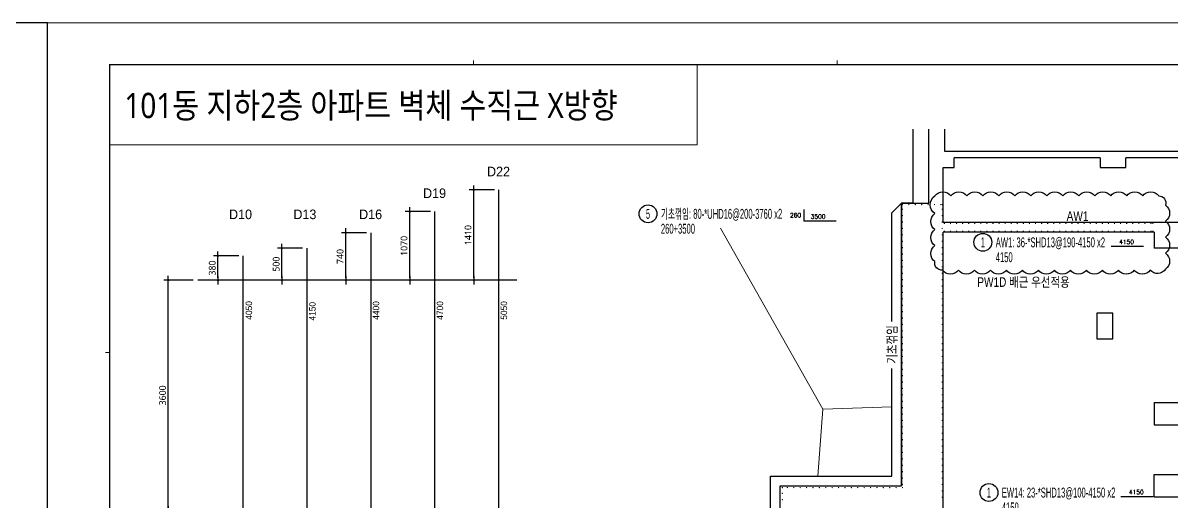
# Model space of a CAD drawing. Header units: millimetres. Extents: x 317501 to 2277231, y -321722 to 1186893.
# Drawn here: x 417655 to 453560, y -223180 to -208244 of the extents above; entities that cross this region are included whole.
import ezdxf
from ezdxf.enums import TextEntityAlignment as Align

# ---------------------------------------------------------------- set-up
doc = ezdxf.new("R2010")
doc.units = ezdxf.units.MM
doc.header["$LTSCALE"] = 57
doc.layers.get('Defpoints').update_dxf_attribs({"color": 145})
for name, color, linetype in [('00-DM', 7, 'Continuous'), ('COMM', 2, 'Continuous'), ('DIM', 7, 'Continuous'), ('LEADER', 7, 'Continuous'), ('NAME-W', 4, 'Continuous'), ('RP_TAG', 7, 'Continuous'), ('W1', 11, 'Continuous'), ('XREBAR', 1, 'Continuous'), ('XS-기초$0$기초연단', 3, 'Continuous'), ('XTAG', 7, 'Continuous')]:
    doc.layers.add(name, color=color, linetype=linetype)
doc.layers.add('FORM_고양장항A-1BL-S-성능$0$DEFPOINT', color=144, linetype='Continuous', plot=False)
doc.layers.add('XTITLE', color=22, linetype='Continuous', lineweight=0)
doc.layers.add('벽부호', color=3, linetype='Continuous', lineweight=0)
doc.styles.add('APT-지하층평면$0$돋움', font='Dotum.ttf', dxfattribs={"width": 0.9, "bigfont": 'whgtxt.shx'})
doc.styles.add('RPWK1', font='arial.ttf', dxfattribs={"bigfont": 'whgtxt.shx'})
doc.styles.add('RPWK2', font='romans.shx', dxfattribs={"bigfont": 'whgtxt.shx'})
doc.styles.add('돋움', font='malgun.ttf')
doc.styles.add('돋음', font='Dotum.ttf')
doc.dimstyles.new('대치수-400', dxfattribs={"dimscale": 400, "dimtxt": 3, "dimasz": 1, "dimexe": 2, "dimexo": 2, "dimgap": 1, "dimtad": 1, "dimdec": 0, "dimdsep": 46, "dimtxsty": 'APT-지하층평면$0$돋움', "dimblk": 'APT-지하층평면$0$DOT', "dimcen": 0, "dimdle": 2, "dimclrd": 256, "dimclre": 256, "dimclrt": 3, "dimadec": 0, "dimazin": 2, "dimtfac": 1, "dimtdec": 0, "dimtix": 1, "dimtmove": 2, "dimatfit": 3, "dimldrblk": 'APT-지하층평면$0$DOT', "dimfxl": 0, "dimtvp": 1, "dimtolj": 1, "dimtzin": 0, "dimlwd": -1, "dimlwe": -1, "dimarcsym": 0})

# ---------------------------------------------------------------- blocks, each defined once
blk = doc.blocks.new('FORM_고양장항A-1BL-S-성능')
at = {"layer": 'FORM_고양장항A-1BL-S-성능$0$DEFPOINT'}
blk.add_lwpolyline([(0, 594), (0, 0), (841, 0), (841, 594), (0, 594)], dxfattribs=at)
blk = doc.blocks.new('dhs_sheet2e')
at = {"color": 7}
for p, q in [((20500.6, 57331.7), (20500.6, 57531.5)), ((38004.8, 57331.7), (38004.8, 57531.5)), ((2996.4, 43498.2), (2796.7, 43498.2))]:
    blk.add_line(p, q, dxfattribs=at)
blk.add_lwpolyline([(84000, 0), (84000, 59329.4), (0, 59329.4), (0, 0)], close=True, dxfattribs=at)
at = {"color": 30, "const_width": 64.9}
blk.add_lwpolyline([(81003.6, 57331.7), (2996.4, 57331.7), (2996.4, 1997.6), (81003.6, 1997.6)], close=True, dxfattribs=at)
blk = doc.blocks.new('ASGARAE')
at = {"color": 255, "xscale": 0.75, "yscale": 0.75, "zscale": 0.75}
blk.add_blockref('dhs_sheet2e', (0, -44497), dxfattribs=at)
blk = doc.blocks.new('XDFHSDHSTHS')
at = {"layer": 'DIM', "color": 5}
for p, q in [((-5260, 9575), (-5260, 11892)), ((-4760, 11195), (-4760, 11892)), ((4215, 11195), (-4760, 11195)), ((100, 10995), (-4460, 10995)), ((-4460, 10695), (-4460, 10995)), ((100, 10995), (100, 10695)), ((4215, 10995), (900, 10995)), ((900, 10695), (900, 10995)), ((-4810, 8975), (-4810, 10695)), ((-4810, 10695), (-4460, 10695)), ((100, 10695), (900, 10695)), ((-6110, 9575), (-5260, 9575)), ((-6110, 750), (-6110, 9575)), ((4215, 8975), (-4810, 8975)), ((1790, 8675), (-4810, 8675)), ((-4810, -150), (-4810, 8675)), ((1790, 8675), (1790, 8175)), ((3650, 8175), (1790, 8175)), ((500, 6145), (0, 6145)), ((0, 6145), (0, 5345)), ((500, 5345), (500, 6145)), ((0, 5345), (500, 5345)), ((1790, 3350), (1790, 2650)), ((1790, 3350), (3650, 3350)), ((1790, 2650), (2950, 2650)), ((1790, 400), (1790, 1100)), ((1790, 1100), (2950, 1100)), ((-9910, 750), (-6110, 750)), ((-9910, -8410), (-9910, 750)), ((1790, 400), (3650, 400))]:
    blk.add_line(p, q, dxfattribs=at)
at = {"layer": 'XS-기초$0$기초연단'}
for p, q in [((-5760, 11892), (-5760, 9575)), ((-5760, 9575), (-6110, 9575)), ((-6110, 9575), (-6110, 750))]:
    blk.add_line(p, q, dxfattribs=at)
blk = doc.blocks.new('APT-지하층평면$0$DOT')
at = {"color": 0}
blk.add_line((-2, 0), (2, 0), dxfattribs=at)
at = {"color": 0, "linetype": 'ByBlock', "const_width": 0.5}
blk.add_lwpolyline([(-0.25, 0, 1), (0.25, 0, 1)], format="xyb", close=True, dxfattribs=at)
blk = doc.blocks.new('*D265')
at = {"layer": '00-DM', "transparency": 16777216}
for p, q in [((-819, 1900), (-1213, 1900)), ((-1143, 1195), (-1143, 1865)), ((-819, 1160), (-1213, 1160))]:
    blk.add_line(p, q, dxfattribs=at)
at = {"layer": 'Defpoints', "color": 0, "transparency": 16777216}
for p in [(-1143, 1900), (-749, 1900), (-749, 1160)]:
    blk.add_point(p, dxfattribs=at)
at = {"layer": '00-DM', "transparency": 16777216, "xscale": 35, "yscale": 35, "zscale": 35}
for p, rotation in [((-1143, 1900), 90), ((-1143, 1160), 270)]:
    blk.add_blockref('APT-지하층평면$0$DOT', p, dxfattribs=dict(at, rotation=rotation))
at = {"layer": '00-DM', "color": 3, "transparency": 16777216, "insert": (-1232, 1530), "char_height": 105, "attachment_point": 5, "rotation": 90, "style": '돋움'}
blk.add_mtext('\\A1;740', dxfattribs=at)
blk = doc.blocks.new('*D266')
at = {"layer": '00-DM', "transparency": 16777216}
for p, q in [((-1819, 1660), (-2213, 1660)), ((-2143, 1195), (-2143, 1625)), ((-1819, 1160), (-2213, 1160))]:
    blk.add_line(p, q, dxfattribs=at)
at = {"layer": 'Defpoints', "color": 0, "transparency": 16777216}
for p in [(-2143, 1660), (-1749, 1660), (-1749, 1160)]:
    blk.add_point(p, dxfattribs=at)
at = {"layer": '00-DM', "transparency": 16777216, "xscale": 35, "yscale": 35, "zscale": 35}
for p, rotation in [((-2143, 1660), 90), ((-2143, 1160), 270)]:
    blk.add_blockref('APT-지하층평면$0$DOT', p, dxfattribs=dict(at, rotation=rotation))
at = {"layer": '00-DM', "color": 3, "transparency": 16777216, "insert": (-2232, 1410), "char_height": 105, "attachment_point": 5, "rotation": 90, "style": '돋움'}
blk.add_mtext('\\A1;500', dxfattribs=at)
blk = doc.blocks.new('*D267')
at = {"layer": '00-DM', "transparency": 16777216}
for p, q in [((-2819, 1540), (-3213, 1540)), ((-3143, 1195), (-3143, 1505)), ((-2819, 1160), (-3213, 1160))]:
    blk.add_line(p, q, dxfattribs=at)
at = {"layer": 'Defpoints', "color": 0, "transparency": 16777216}
for p in [(-3143, 1540), (-2749, 1540), (-2749, 1160)]:
    blk.add_point(p, dxfattribs=at)
at = {"layer": '00-DM', "transparency": 16777216, "xscale": 35, "yscale": 35, "zscale": 35}
for p, rotation in [((-3143, 1540), 90), ((-3143, 1160), 270)]:
    blk.add_blockref('APT-지하층평면$0$DOT', p, dxfattribs=dict(at, rotation=rotation))
at = {"layer": '00-DM', "color": 3, "transparency": 16777216, "insert": (-3232, 1350), "char_height": 105, "attachment_point": 5, "rotation": 90, "style": '돋움'}
blk.add_mtext('\\A1;380', dxfattribs=at)
blk = doc.blocks.new('*D268')
at = {"layer": '00-DM', "transparency": 16777216}
for p, q in [((-3530, 1160), (-3989, 1160)), ((-3919, -2405), (-3919, 1125)), ((-3530, -2440), (-3989, -2440))]:
    blk.add_line(p, q, dxfattribs=at)
at = {"layer": 'Defpoints', "color": 0, "transparency": 16777216}
for p in [(-3919, 1160), (-3460, 1160), (-3460, -2440)]:
    blk.add_point(p, dxfattribs=at)
at = {"layer": '00-DM', "transparency": 16777216, "xscale": 35, "yscale": 35, "zscale": 35}
for p, rotation in [((-3919, 1160), 90), ((-3919, -2440), 270)]:
    blk.add_blockref('APT-지하층평면$0$DOT', p, dxfattribs=dict(at, rotation=rotation))
at = {"layer": '00-DM', "color": 3, "transparency": 16777216, "insert": (-4008, -640), "char_height": 105, "attachment_point": 5, "rotation": 90, "style": '돋움'}
blk.add_mtext('\\A1;3600', dxfattribs=at)
blk = doc.blocks.new('*D270')
at = {"layer": '00-DM', "transparency": 16777216}
for p, q in [((1181, 2570), (787, 2570)), ((857, 1195), (857, 2535)), ((1181, 1160), (787, 1160))]:
    blk.add_line(p, q, dxfattribs=at)
at = {"layer": 'Defpoints', "color": 0, "transparency": 16777216}
for p in [(857, 2570), (1251, 2570), (1251, 1160)]:
    blk.add_point(p, dxfattribs=at)
at = {"layer": '00-DM', "transparency": 16777216, "xscale": 35, "yscale": 35, "zscale": 35}
for p, rotation in [((857, 2570), 90), ((857, 1160), 270)]:
    blk.add_blockref('APT-지하층평면$0$DOT', p, dxfattribs=dict(at, rotation=rotation))
at = {"layer": '00-DM', "color": 3, "transparency": 16777216, "insert": (768, 1865), "char_height": 105, "attachment_point": 5, "rotation": 90, "style": '돋움'}
blk.add_mtext('\\A1;1410', dxfattribs=at)
blk = doc.blocks.new('*D269')
at = {"layer": '00-DM', "transparency": 16777216}
for p, q in [((181, 2230), (-213, 2230)), ((-143, 1195), (-143, 2195)), ((181, 1160), (-213, 1160))]:
    blk.add_line(p, q, dxfattribs=at)
at = {"layer": 'Defpoints', "color": 0, "transparency": 16777216}
for p in [(-143, 2230), (251, 2230), (251, 1160)]:
    blk.add_point(p, dxfattribs=at)
at = {"layer": '00-DM', "transparency": 16777216, "xscale": 35, "yscale": 35, "zscale": 35}
for p, rotation in [((-143, 2230), 90), ((-143, 1160), 270)]:
    blk.add_blockref('APT-지하층평면$0$DOT', p, dxfattribs=dict(at, rotation=rotation))
at = {"layer": '00-DM', "color": 3, "transparency": 16777216, "insert": (-232, 1695), "char_height": 105, "attachment_point": 5, "rotation": 90, "style": '돋움'}
blk.add_mtext('\\A1;1070', dxfattribs=at)
blk = doc.blocks.new('*U1520', base_point=(447587.4742, -222915.0963))
at = {"layer": 'RP_TAG', "color": 0, "linetype": 'Continuous', "ltscale": 100}
blk.add_circle((447865.4742, -222915.0963), 279, dxfattribs=at)
at = {"layer": 'RP_TAG', "color": 0, "linetype": 'Continuous', "ltscale": 100, "style": 'RPWK1', "width": 0.5}
blk.add_text('1', height=310, dxfattribs=at).set_placement((447865.4742, -222915.0963), align=Align.MIDDLE_CENTER)
at = {"layer": 'RP_TAG', "color": 0, "linetype": 'Continuous', "ltscale": 100, "style": 'RPWK1', "width": 0.55}
for s, p in [('EW14: 23-*SHD13@100-4150 x2', (448268.4742, -222915.0963)), ('4150', (448268.4742, -223380.0963))]:
    blk.add_text(s, height=310, dxfattribs=at).set_placement(p, align=Align.MIDDLE_LEFT)
blk = doc.blocks.new('*U1522', base_point=(447397.1262, -215096.2945))
at = {"layer": 'RP_TAG', "color": 0, "linetype": 'Continuous', "ltscale": 100}
blk.add_circle((447675.1262, -215096.2945), 279, dxfattribs=at)
at = {"layer": 'RP_TAG', "color": 0, "linetype": 'Continuous', "ltscale": 100, "style": 'RPWK1', "width": 0.5}
blk.add_text('1', height=310, dxfattribs=at).set_placement((447675.1262, -215096.2945), align=Align.MIDDLE_CENTER)
at = {"layer": 'RP_TAG', "color": 0, "linetype": 'Continuous', "ltscale": 100, "style": 'RPWK1', "width": 0.55}
for s, p in [('AW1: 36-*SHD13@190-4150 x2', (448078.1262, -215096.2945)), ('4150', (448078.1262, -215561.2945))]:
    blk.add_text(s, height=310, dxfattribs=at).set_placement(p, align=Align.MIDDLE_LEFT)
blk = doc.blocks.new('*U1566', base_point=(436925.5449, -214207.2983))
at = {"layer": 'RP_TAG', "color": 0, "linetype": 'Continuous', "ltscale": 100}
blk.add_circle((437203.5449, -214207.2983), 279, dxfattribs=at)
at = {"layer": 'RP_TAG', "color": 0, "linetype": 'Continuous', "ltscale": 100, "style": 'RPWK1', "width": 0.5}
blk.add_text('5', height=310, dxfattribs=at).set_placement((437203.5449, -214207.2983), align=Align.MIDDLE_CENTER)
at = {"layer": 'RP_TAG', "color": 0, "linetype": 'Continuous', "ltscale": 100, "style": 'RPWK1', "width": 0.55}
for s, p in [('기초꺾임: 80-*UHD16@200-3760 x2', (437606.5449, -214207.2983)), ('260+3500', (437606.5449, -214672.2983))]:
    blk.add_text(s, height=310, dxfattribs=at).set_placement(p, align=Align.MIDDLE_LEFT)
blk = doc.blocks.new('adabtbst')
at = {"layer": 'COMM', "color": 6}
for points in [[(1250.6, -2440), (1250.6, 2570)], [(250.6, -2440), (250.6, 2230)], [(-749.4, -2440), (-749.4, 1900)], [(-1749.4, -2440), (-1749.4, 1660)], [(-2749.4, -2440), (-2749.4, 1540)]]:
    blk.add_lwpolyline(points, dxfattribs=at)
at = {"layer": 'W1', "color": 5}
for p, q in [((1532.4, 1160), (-3460.2, 1160)), ((1532.4, -2440), (-3460.2, -2440))]:
    blk.add_line(p, q, dxfattribs=at)
at = {"layer": 'NAME-W', "style": '돋음'}
for s, p in [('D22', (1244.2, 2858)), ('D19', (244.2, 2518)), ('D10', (-2790.1, 2188)), ('D13', (-1783.9, 2188)), ('D16', (-755.8, 2188))]:
    blk.add_text(s, height=150, dxfattribs=at).set_placement(p, align=Align.MIDDLE)
for s, p in [('4050', (-2659, 687.7)), ('4150', (-1666.8, 673.8)), ('4400', (-671.4, 686.9)), ('4700', (328.6, 686.9)), ('5050', (1328.6, 686.9))]:
    blk.add_text(s, height=100, rotation=90, dxfattribs=at).set_placement(p, align=Align.MIDDLE)
at = {"layer": '00-DM'}
for base, p1, p2, picture, middle in [((857.5, 2570), (1250.6, 1160), (1250.6, 2570), '*D270', (767.9, 1865)), ((-142.5, 2230), (250.6, 1160), (250.6, 2230), '*D269', (-232.1, 1695)), ((-1142.5, 1900), (-749.4, 1160), (-749.4, 1900), '*D265', (-1231.8, 1530)), ((-2142.5, 1660), (-1749.4, 1160), (-1749.4, 1660), '*D266', (-2231.8, 1410)), ((-3142.5, 1540), (-2749.4, 1160), (-2749.4, 1540), '*D267', (-3231.8, 1350)), ((-3919, 1160), (-3460.2, -2440), (-3460.2, 1160), '*D268', (-4008.2, -640))]:
    dim = blk.add_linear_dim(base=base, p1=p1, p2=p2, angle=90, dimstyle='대치수-400', override={"dimscale": 35, "dimtxsty": '돋움', "dimtmove": 0}, dxfattribs=at)
    dim.commit()
    dim.dimension.update_dxf_attribs({"geometry": picture, "text_midpoint": middle})

msp = doc.modelspace()

# ---------------------------------------------------------------- linework, layer by layer
at = {"layer": 'LEADER'}
for p, q in [((444832.4, -222402.5), (444832.4, -219034.8)), ((441032.4, -223702.5), (441032.4, -222402.5)), ((441032.4, -222402.5), (444832.4, -222402.5))]:
    msp.add_line(p, q, dxfattribs=at)
msp.add_lwpolyline([(444832.4, -217565.9), (444832.4, -214177.5), (445132.4, -213877.5)], dxfattribs=at)
at = {"layer": 'RP_TAG', "color": 250, "linetype": 'Continuous', "ltscale": 100}
for p, q in [((442266, -214207.3), (442266.1, -214207.3)), ((451832.5, -215096.3), (451832.5, -215096.3)), ((452136.2, -222915.1), (452136.2, -222915.1))]:
    msp.add_line(p, q, dxfattribs=at)
at = {"layer": 'RP_TAG', "color": 1, "linetype": 'Continuous', "ltscale": 100}
for points in [[(442078.7, -214069.9), (442078.7, -214427.7), (443088.8, -214427.7)], [(451686.8, -215218.9), (452697.1, -215218.9)], [(451990.5, -223037.7), (453000.7, -223037.7)]]:
    msp.add_lwpolyline(points, dxfattribs=at)
at = {"layer": 'XREBAR', "color": 11, "linetype": 'Continuous', "ltscale": 2.33129e-317, "const_width": 20}
for points in [[(446462.4, -214507.5, -1), (446482.4, -214507.5, -1), (446462.4, -214507.5)], [(446652.4, -214507.5, -1), (446672.4, -214507.5, -1), (446652.4, -214507.5)], [(446842.4, -214507.5, -1), (446862.4, -214507.5, -1), (446842.4, -214507.5)], [(447032.4, -214507.5, -1), (447052.4, -214507.5, -1), (447032.4, -214507.5)], [(447222.4, -214507.5, -1), (447242.4, -214507.5, -1), (447222.4, -214507.5)], [(447412.4, -214507.5, -1), (447432.4, -214507.5, -1), (447412.4, -214507.5)], [(447602.4, -214507.5, -1), (447622.4, -214507.5, -1), (447602.4, -214507.5)], [(447792.4, -214507.5, -1), (447812.4, -214507.5, -1), (447792.4, -214507.5)], [(447982.4, -214507.5, -1), (448002.4, -214507.5, -1), (447982.4, -214507.5)], [(448172.4, -214507.5, -1), (448192.4, -214507.5, -1), (448172.4, -214507.5)], [(448362.4, -214507.5, -1), (448382.4, -214507.5, -1), (448362.4, -214507.5)], [(448552.4, -214507.5, -1), (448572.4, -214507.5, -1), (448552.4, -214507.5)], [(448742.4, -214507.5, -1), (448762.4, -214507.5, -1), (448742.4, -214507.5)], [(448932.4, -214507.5, -1), (448952.4, -214507.5, -1), (448932.4, -214507.5)], [(449122.4, -214507.5, -1), (449142.4, -214507.5, -1), (449122.4, -214507.5)], [(449312.4, -214507.5, -1), (449332.4, -214507.5, -1), (449312.4, -214507.5)], [(449502.4, -214507.5, -1), (449522.4, -214507.5, -1), (449502.4, -214507.5)], [(449692.4, -214507.5, -1), (449712.4, -214507.5, -1), (449692.4, -214507.5)], [(449882.4, -214507.5, -1), (449902.4, -214507.5, -1), (449882.4, -214507.5)], [(450072.4, -214507.5, -1), (450092.4, -214507.5, -1), (450072.4, -214507.5)], [(450262.4, -214507.5, -1), (450282.4, -214507.5, -1), (450262.4, -214507.5)], [(450452.4, -214507.5, -1), (450472.4, -214507.5, -1), (450452.4, -214507.5)], [(450642.4, -214507.5, -1), (450662.4, -214507.5, -1), (450642.4, -214507.5)], [(450832.4, -214507.5, -1), (450852.4, -214507.5, -1), (450832.4, -214507.5)], [(451022.4, -214507.5, -1), (451042.4, -214507.5, -1), (451022.4, -214507.5)], [(451212.4, -214507.5, -1), (451232.4, -214507.5, -1), (451212.4, -214507.5)], [(451402.4, -214507.5, -1), (451422.4, -214507.5, -1), (451402.4, -214507.5)], [(451592.4, -214507.5, -1), (451612.4, -214507.5, -1), (451592.4, -214507.5)], [(451782.4, -214507.5, -1), (451802.4, -214507.5, -1), (451782.4, -214507.5)], [(451972.4, -214507.5, -1), (451992.4, -214507.5, -1), (451972.4, -214507.5)], [(452162.4, -214507.5, -1), (452182.4, -214507.5, -1), (452162.4, -214507.5)], [(452352.4, -214507.5, -1), (452372.4, -214507.5, -1), (452352.4, -214507.5)], [(452542.4, -214507.5, -1), (452562.4, -214507.5, -1), (452542.4, -214507.5)], [(452732.4, -214507.5, -1), (452752.4, -214507.5, -1), (452732.4, -214507.5)], [(452922.4, -214507.5, -1), (452942.4, -214507.5, -1), (452922.4, -214507.5)], [(452982.4, -214507.5, -1), (453002.4, -214507.5, -1), (452982.4, -214507.5)], [(446462.4, -214747.5, -1), (446482.4, -214747.5, -1), (446462.4, -214747.5)], [(446652.4, -214747.5, -1), (446672.4, -214747.5, -1), (446652.4, -214747.5)], [(446842.4, -214747.5, -1), (446862.4, -214747.5, -1), (446842.4, -214747.5)], [(447032.4, -214747.5, -1), (447052.4, -214747.5, -1), (447032.4, -214747.5)], [(447222.4, -214747.5, -1), (447242.4, -214747.5, -1), (447222.4, -214747.5)], [(447412.4, -214747.5, -1), (447432.4, -214747.5, -1), (447412.4, -214747.5)], [(447602.4, -214747.5, -1), (447622.4, -214747.5, -1), (447602.4, -214747.5)], [(447792.4, -214747.5, -1), (447812.4, -214747.5, -1), (447792.4, -214747.5)], [(447982.4, -214747.5, -1), (448002.4, -214747.5, -1), (447982.4, -214747.5)], [(448172.4, -214747.5, -1), (448192.4, -214747.5, -1), (448172.4, -214747.5)], [(448362.4, -214747.5, -1), (448382.4, -214747.5, -1), (448362.4, -214747.5)], [(448552.4, -214747.5, -1), (448572.4, -214747.5, -1), (448552.4, -214747.5)], [(448742.4, -214747.5, -1), (448762.4, -214747.5, -1), (448742.4, -214747.5)], [(448932.4, -214747.5, -1), (448952.4, -214747.5, -1), (448932.4, -214747.5)], [(449122.4, -214747.5, -1), (449142.4, -214747.5, -1), (449122.4, -214747.5)], [(449312.4, -214747.5, -1), (449332.4, -214747.5, -1), (449312.4, -214747.5)], [(449502.4, -214747.5, -1), (449522.4, -214747.5, -1), (449502.4, -214747.5)], [(449692.4, -214747.5, -1), (449712.4, -214747.5, -1), (449692.4, -214747.5)], [(449882.4, -214747.5, -1), (449902.4, -214747.5, -1), (449882.4, -214747.5)], [(450072.4, -214747.5, -1), (450092.4, -214747.5, -1), (450072.4, -214747.5)], [(450262.4, -214747.5, -1), (450282.4, -214747.5, -1), (450262.4, -214747.5)], [(450452.4, -214747.5, -1), (450472.4, -214747.5, -1), (450452.4, -214747.5)], [(450642.4, -214747.5, -1), (450662.4, -214747.5, -1), (450642.4, -214747.5)], [(450832.4, -214747.5, -1), (450852.4, -214747.5, -1), (450832.4, -214747.5)], [(451022.4, -214747.5, -1), (451042.4, -214747.5, -1), (451022.4, -214747.5)], [(451212.4, -214747.5, -1), (451232.4, -214747.5, -1), (451212.4, -214747.5)], [(451402.4, -214747.5, -1), (451422.4, -214747.5, -1), (451402.4, -214747.5)], [(451592.4, -214747.5, -1), (451612.4, -214747.5, -1), (451592.4, -214747.5)], [(451782.4, -214747.5, -1), (451802.4, -214747.5, -1), (451782.4, -214747.5)], [(451972.4, -214747.5, -1), (451992.4, -214747.5, -1), (451972.4, -214747.5)], [(452162.4, -214747.5, -1), (452182.4, -214747.5, -1), (452162.4, -214747.5)], [(452352.4, -214747.5, -1), (452372.4, -214747.5, -1), (452352.4, -214747.5)], [(452542.4, -214747.5, -1), (452562.4, -214747.5, -1), (452542.4, -214747.5)], [(452732.4, -214747.5, -1), (452752.4, -214747.5, -1), (452732.4, -214747.5)], [(452922.4, -214747.5, -1), (452942.4, -214747.5, -1), (452922.4, -214747.5)], [(452982.4, -214747.5, -1), (453002.4, -214747.5, -1), (452982.4, -214747.5)]]:
    msp.add_lwpolyline(points, format="xyb", dxfattribs=at)
at = {"layer": 'XTAG', "color": 6}
msp.add_lwpolyline([(446175.2, -213647.3, -0.5205671), (446675.2, -213647.3, -0.5205671), (447175.2, -213647.3, -0.5205671), (447675.2, -213647.3, -0.5205671), (448175.2, -213647.3, -0.5205671), (448675.2, -213647.3, -0.5205671), (449175.2, -213647.3, -0.5205671), (449675.2, -213647.3, -0.5205671), (450175.2, -213647.3, -0.5205671), (450675.2, -213647.3, -0.5205671), (451175.2, -213647.3, -0.5205671), (451675.2, -213647.3, -0.5205671), (452175.2, -213647.3, -0.5205671), (452675.2, -213647.3, -0.5205671), (453175.2, -213647.3, -0.5205671), (453386.3, -213936.2, -0.5205671), (453386.3, -214436.2, -0.5205671), (453386.3, -214936.2, -0.5205671), (453386.3, -215436.2, -0.5205671), (453386.3, -215936.2, -0.5205671), (452912.2, -215962.2, -0.5205671), (452412.2, -215962.2, -0.5205671), (451912.2, -215962.2, -0.5205671), (451412.2, -215962.2, -0.5205671), (450912.2, -215962.2, -0.5205671), (450412.2, -215962.2, -0.5205671), (449912.2, -215962.2, -0.5205671), (449412.2, -215962.2, -0.5205671), (448912.2, -215962.2, -0.5205671), (448412.2, -215962.2, -0.5205671), (447912.2, -215962.2, -0.5205671), (447412.2, -215962.2, -0.5205671), (446912.2, -215962.2, -0.5205671), (446412.2, -215962.2, -0.5205671), (446175.2, -215699.3, -0.5205671), (446175.2, -215199.3, -0.5205671), (446175.2, -214699.3, -0.5205671), (446175.2, -214199.3, -0.5205671)], format="xyb", close=True, dxfattribs=at)
at = {"layer": 'XTITLE', "color": 3, "ltscale": 2}
msp.add_lwpolyline([(420368.6, -209542.5), (438742.1, -209542.5), (438742.1, -212053.8), (420368.6, -212053.8)], close=True, dxfattribs=at)
at = {"layer": '벽부호', "const_width": 20}
for points in [[(445152.4, -213917.5, -1), (445172.4, -213917.5, -1), (445152.4, -213917.5)], [(445352.4, -213917.5, -1), (445372.4, -213917.5, -1), (445352.4, -213917.5)], [(445552.4, -213917.5, -1), (445572.4, -213917.5, -1), (445552.4, -213917.5)], [(445752.4, -213917.5, -1), (445772.4, -213917.5, -1), (445752.4, -213917.5)], [(445952.4, -213917.5, -1), (445972.4, -213917.5, -1), (445952.4, -213917.5)], [(446152.4, -213917.5, -1), (446172.4, -213917.5, -1), (446152.4, -213917.5)], [(446352.4, -213917.5, -1), (446372.4, -213917.5, -1), (446352.4, -213917.5)], [(446392.4, -213917.5, -1), (446412.4, -213917.5, -1), (446392.4, -213917.5)], [(445152.4, -214062.5, -1), (445172.4, -214062.5, -1), (445152.4, -214062.5)], [(445152.4, -214262.5, -1), (445172.4, -214262.5, -1), (445152.4, -214262.5)], [(446392.4, -214062.5, -1), (446412.4, -214062.5, -1), (446392.4, -214062.5)], [(446392.4, -214262.5, -1), (446412.4, -214262.5, -1), (446392.4, -214262.5)], [(445152.4, -214462.5, -1), (445172.4, -214462.5, -1), (445152.4, -214462.5)], [(445152.4, -214662.5, -1), (445172.4, -214662.5, -1), (445152.4, -214662.5)], [(446392.4, -214462.5, -1), (446412.4, -214462.5, -1), (446392.4, -214462.5)], [(446392.4, -214662.5, -1), (446412.4, -214662.5, -1), (446392.4, -214662.5)], [(445152.4, -214862.5, -1), (445172.4, -214862.5, -1), (445152.4, -214862.5)], [(445152.4, -215062.5, -1), (445172.4, -215062.5, -1), (445152.4, -215062.5)], [(446392.4, -214862.5, -1), (446412.4, -214862.5, -1), (446392.4, -214862.5)], [(446392.4, -215062.5, -1), (446412.4, -215062.5, -1), (446392.4, -215062.5)], [(445152.4, -215262.5, -1), (445172.4, -215262.5, -1), (445152.4, -215262.5)], [(446392.4, -215262.5, -1), (446412.4, -215262.5, -1), (446392.4, -215262.5)], [(445152.4, -215462.5, -1), (445172.4, -215462.5, -1), (445152.4, -215462.5)], [(445152.4, -215662.5, -1), (445172.4, -215662.5, -1), (445152.4, -215662.5)], [(446392.4, -215462.5, -1), (446412.4, -215462.5, -1), (446392.4, -215462.5)], [(446392.4, -215662.5, -1), (446412.4, -215662.5, -1), (446392.4, -215662.5)], [(445152.4, -215862.5, -1), (445172.4, -215862.5, -1), (445152.4, -215862.5)], [(445152.4, -216062.5, -1), (445172.4, -216062.5, -1), (445152.4, -216062.5)], [(446392.4, -215862.5, -1), (446412.4, -215862.5, -1), (446392.4, -215862.5)], [(446392.4, -216062.5, -1), (446412.4, -216062.5, -1), (446392.4, -216062.5)], [(445152.4, -216262.5, -1), (445172.4, -216262.5, -1), (445152.4, -216262.5)], [(445152.4, -216462.5, -1), (445172.4, -216462.5, -1), (445152.4, -216462.5)], [(446392.4, -216262.5, -1), (446412.4, -216262.5, -1), (446392.4, -216262.5)], [(446392.4, -216462.5, -1), (446412.4, -216462.5, -1), (446392.4, -216462.5)], [(445152.4, -216662.5, -1), (445172.4, -216662.5, -1), (445152.4, -216662.5)], [(445152.4, -216862.5, -1), (445172.4, -216862.5, -1), (445152.4, -216862.5)], [(446392.4, -216662.5, -1), (446412.4, -216662.5, -1), (446392.4, -216662.5)], [(446392.4, -216862.5, -1), (446412.4, -216862.5, -1), (446392.4, -216862.5)], [(445152.4, -217062.5, -1), (445172.4, -217062.5, -1), (445152.4, -217062.5)], [(446392.4, -217062.5, -1), (446412.4, -217062.5, -1), (446392.4, -217062.5)], [(445152.4, -217262.5, -1), (445172.4, -217262.5, -1), (445152.4, -217262.5)], [(445152.4, -217462.5, -1), (445172.4, -217462.5, -1), (445152.4, -217462.5)], [(446392.4, -217262.5, -1), (446412.4, -217262.5, -1), (446392.4, -217262.5)], [(446392.4, -217462.5, -1), (446412.4, -217462.5, -1), (446392.4, -217462.5)], [(445152.4, -217662.5, -1), (445172.4, -217662.5, -1), (445152.4, -217662.5)], [(445152.4, -217862.5, -1), (445172.4, -217862.5, -1), (445152.4, -217862.5)], [(446392.4, -217662.5, -1), (446412.4, -217662.5, -1), (446392.4, -217662.5)], [(446392.4, -217862.5, -1), (446412.4, -217862.5, -1), (446392.4, -217862.5)], [(445152.4, -218062.5, -1), (445172.4, -218062.5, -1), (445152.4, -218062.5)], [(445152.4, -218262.5, -1), (445172.4, -218262.5, -1), (445152.4, -218262.5)], [(446392.4, -218062.5, -1), (446412.4, -218062.5, -1), (446392.4, -218062.5)], [(446392.4, -218262.5, -1), (446412.4, -218262.5, -1), (446392.4, -218262.5)], [(445152.4, -218462.5, -1), (445172.4, -218462.5, -1), (445152.4, -218462.5)], [(445152.4, -218662.5, -1), (445172.4, -218662.5, -1), (445152.4, -218662.5)], [(446392.4, -218462.5, -1), (446412.4, -218462.5, -1), (446392.4, -218462.5)], [(446392.4, -218662.5, -1), (446412.4, -218662.5, -1), (446392.4, -218662.5)], [(445152.4, -218862.5, -1), (445172.4, -218862.5, -1), (445152.4, -218862.5)], [(446392.4, -218862.5, -1), (446412.4, -218862.5, -1), (446392.4, -218862.5)], [(445152.4, -219062.5, -1), (445172.4, -219062.5, -1), (445152.4, -219062.5)], [(445152.4, -219262.5, -1), (445172.4, -219262.5, -1), (445152.4, -219262.5)], [(446392.4, -219062.5, -1), (446412.4, -219062.5, -1), (446392.4, -219062.5)], [(446392.4, -219262.5, -1), (446412.4, -219262.5, -1), (446392.4, -219262.5)], [(445152.4, -219462.5, -1), (445172.4, -219462.5, -1), (445152.4, -219462.5)], [(445152.4, -219662.5, -1), (445172.4, -219662.5, -1), (445152.4, -219662.5)], [(446392.4, -219462.5, -1), (446412.4, -219462.5, -1), (446392.4, -219462.5)], [(446392.4, -219662.5, -1), (446412.4, -219662.5, -1), (446392.4, -219662.5)], [(445152.4, -219862.5, -1), (445172.4, -219862.5, -1), (445152.4, -219862.5)], [(445152.4, -220062.5, -1), (445172.4, -220062.5, -1), (445152.4, -220062.5)], [(446392.4, -219862.5, -1), (446412.4, -219862.5, -1), (446392.4, -219862.5)], [(446392.4, -220062.5, -1), (446412.4, -220062.5, -1), (446392.4, -220062.5)], [(445152.4, -220262.5, -1), (445172.4, -220262.5, -1), (445152.4, -220262.5)], [(445152.4, -220462.5, -1), (445172.4, -220462.5, -1), (445152.4, -220462.5)], [(446392.4, -220262.5, -1), (446412.4, -220262.5, -1), (446392.4, -220262.5)], [(446392.4, -220462.5, -1), (446412.4, -220462.5, -1), (446392.4, -220462.5)], [(445152.4, -220662.5, -1), (445172.4, -220662.5, -1), (445152.4, -220662.5)], [(446392.4, -220662.5, -1), (446412.4, -220662.5, -1), (446392.4, -220662.5)], [(445152.4, -220862.5, -1), (445172.4, -220862.5, -1), (445152.4, -220862.5)], [(445152.4, -221062.5, -1), (445172.4, -221062.5, -1), (445152.4, -221062.5)], [(446392.4, -220862.5, -1), (446412.4, -220862.5, -1), (446392.4, -220862.5)], [(446392.4, -221062.5, -1), (446412.4, -221062.5, -1), (446392.4, -221062.5)], [(445152.4, -221262.5, -1), (445172.4, -221262.5, -1), (445152.4, -221262.5)], [(445152.4, -221462.5, -1), (445172.4, -221462.5, -1), (445152.4, -221462.5)], [(446392.4, -221262.5, -1), (446412.4, -221262.5, -1), (446392.4, -221262.5)], [(446392.4, -221462.5, -1), (446412.4, -221462.5, -1), (446392.4, -221462.5)], [(445152.4, -221662.5, -1), (445172.4, -221662.5, -1), (445152.4, -221662.5)], [(445152.4, -221862.5, -1), (445172.4, -221862.5, -1), (445152.4, -221862.5)], [(446392.4, -221662.5, -1), (446412.4, -221662.5, -1), (446392.4, -221662.5)], [(446392.4, -221862.5, -1), (446412.4, -221862.5, -1), (446392.4, -221862.5)], [(445152.4, -222062.5, -1), (445172.4, -222062.5, -1), (445152.4, -222062.5)], [(445152.4, -222262.5, -1), (445172.4, -222262.5, -1), (445152.4, -222262.5)], [(446392.4, -222062.5, -1), (446412.4, -222062.5, -1), (446392.4, -222062.5)], [(446392.4, -222262.5, -1), (446412.4, -222262.5, -1), (446392.4, -222262.5)], [(445152.4, -222462.5, -1), (445172.4, -222462.5, -1), (445152.4, -222462.5)], [(446392.4, -222462.5, -1), (446412.4, -222462.5, -1), (446392.4, -222462.5)], [(441392.4, -222936.7, -1), (441412.4, -222936.7, -1), (441392.4, -222936.7)], [(441394.7, -222759.4, -1), (441414.7, -222759.4, -1), (441394.7, -222759.4)], [(441552.4, -222759.4, -1), (441572.4, -222759.4, -1), (441552.4, -222759.4)], [(441752.4, -222759.4, -1), (441772.4, -222759.4, -1), (441752.4, -222759.4)], [(441952.4, -222759.4, -1), (441972.4, -222759.4, -1), (441952.4, -222759.4)], [(442152.4, -222759.4, -1), (442172.4, -222759.4, -1), (442152.4, -222759.4)], [(442352.4, -222759.4, -1), (442372.4, -222759.4, -1), (442352.4, -222759.4)], [(442552.4, -222759.4, -1), (442572.4, -222759.4, -1), (442552.4, -222759.4)], [(442752.4, -222759.4, -1), (442772.4, -222759.4, -1), (442752.4, -222759.4)], [(442952.4, -222759.4, -1), (442972.4, -222759.4, -1), (442952.4, -222759.4)], [(443152.4, -222759.4, -1), (443172.4, -222759.4, -1), (443152.4, -222759.4)], [(443352.4, -222759.4, -1), (443372.4, -222759.4, -1), (443352.4, -222759.4)], [(443552.4, -222759.4, -1), (443572.4, -222759.4, -1), (443552.4, -222759.4)], [(443752.4, -222759.4, -1), (443772.4, -222759.4, -1), (443752.4, -222759.4)], [(443952.4, -222759.4, -1), (443972.4, -222759.4, -1), (443952.4, -222759.4)], [(444152.4, -222759.4, -1), (444172.4, -222759.4, -1), (444152.4, -222759.4)], [(444352.4, -222759.4, -1), (444372.4, -222759.4, -1), (444352.4, -222759.4)], [(444552.4, -222759.4, -1), (444572.4, -222759.4, -1), (444552.4, -222759.4)], [(444752.4, -222759.4, -1), (444772.4, -222759.4, -1), (444752.4, -222759.4)], [(444952.4, -222759.4, -1), (444972.4, -222759.4, -1), (444952.4, -222759.4)], [(445152.4, -222662.5, -1), (445172.4, -222662.5, -1), (445152.4, -222662.5)], [(445152.4, -222759.4, -1), (445172.4, -222759.4, -1), (445152.4, -222759.4)], [(446392.4, -222662.5, -1), (446412.4, -222662.5, -1), (446392.4, -222662.5)], [(446392.4, -222862.5, -1), (446412.4, -222862.5, -1), (446392.4, -222862.5)], [(441392.4, -223136.7, -1), (441412.4, -223136.7, -1), (441392.4, -223136.7)], [(446392.4, -223062.5, -1), (446412.4, -223062.5, -1), (446392.4, -223062.5)]]:
    msp.add_lwpolyline(points, format="xyb", dxfattribs=at)
at = {"layer": '벽부호', "color": 6}
for points in [[(442670.6, -220307.1), (439470.6, -214658.6)], [(442513.4, -222402.5), (442670.6, -220307.1), (444832.4, -220235.7)]]:
    msp.add_lwpolyline(points, dxfattribs=at)

# ---------------------------------------------------------------- block references
at = {"xscale": 60, "yscale": 60, "zscale": 60}
msp.add_blockref('FORM_고양장항A-1BL-S-성능', (367960.9, -243884.1), dxfattribs=at)
at = {"layer": 'RP_TAG', "color": 171, "linetype": 'Continuous', "ltscale": 1.86612e-317}
msp.add_blockref('*U1566', (436925.5, -214207.3), dxfattribs=at)
at = {"layer": 'RP_TAG', "color": 11, "linetype": 'Continuous', "ltscale": 1.86612e-317}
for name, p in [('*U1522', (447397.1, -215096.3)), ('*U1520', (447587.5, -222915.1))]:
    msp.add_blockref(name, p, dxfattribs=at)
at = {"layer": 'XS-기초$0$기초연단', "xscale": 2, "yscale": 2, "zscale": 2}
msp.add_blockref('adabtbst', (430039.4, -218599.1), dxfattribs=at)
at = {"layer": 'XTAG', "color": 4}
msp.add_blockref('XDFHSDHSTHS', (451242.4, -223452.5), dxfattribs=at)
at = {"layer": '벽부호', "color": 4, "xscale": 0.8666666632494344, "yscale": 0.8666666632494344, "zscale": 0.8666666632494344}
msp.add_blockref('ASGARAE', (418420.9, -208244.1), dxfattribs=at)

# ---------------------------------------------------------------- texts
at = {"layer": 'RP_TAG', "color": 2, "linetype": 'Continuous', "ltscale": 100, "style": 'RPWK2'}
msp.add_text('260', height=135.02, dxfattribs=at).set_placement((441991.2, -214359.3), align=Align.BOTTOM_RIGHT)
for s, p in [('3500', (442522.2, -214399.4)), ('4150', (452169.8, -215191.7)), ('4150', (452473.4, -223010.5))]:
    msp.add_text(s, height=135.02, dxfattribs=at).set_placement(p, align=Align.BOTTOM_CENTER)
at = {"layer": 'XTITLE', "color": 2, "style": '돋움', "width": 0.85}
msp.add_text('101동 지하2층 아파트 벽체 수직근 X방향', height=788.811, dxfattribs=at).set_placement((420827, -210821.2), align=Align.MIDDLE_LEFT)
at = {"layer": '벽부호', "style": '돋음', "width": 0.8}
for s, p in [('AW1', (450636.7, -214277.5)), ('PW1D 배근 우선적용', (448946.9, -216338.8))]:
    msp.add_text(s, height=300, dxfattribs=at).set_placement(p, align=Align.MIDDLE_CENTER)
msp.add_text('기초꺾임', height=300, rotation=90, dxfattribs=at).set_placement((444832.4, -218290), align=Align.MIDDLE_CENTER)

doc.saveas('drawing.dxf')
